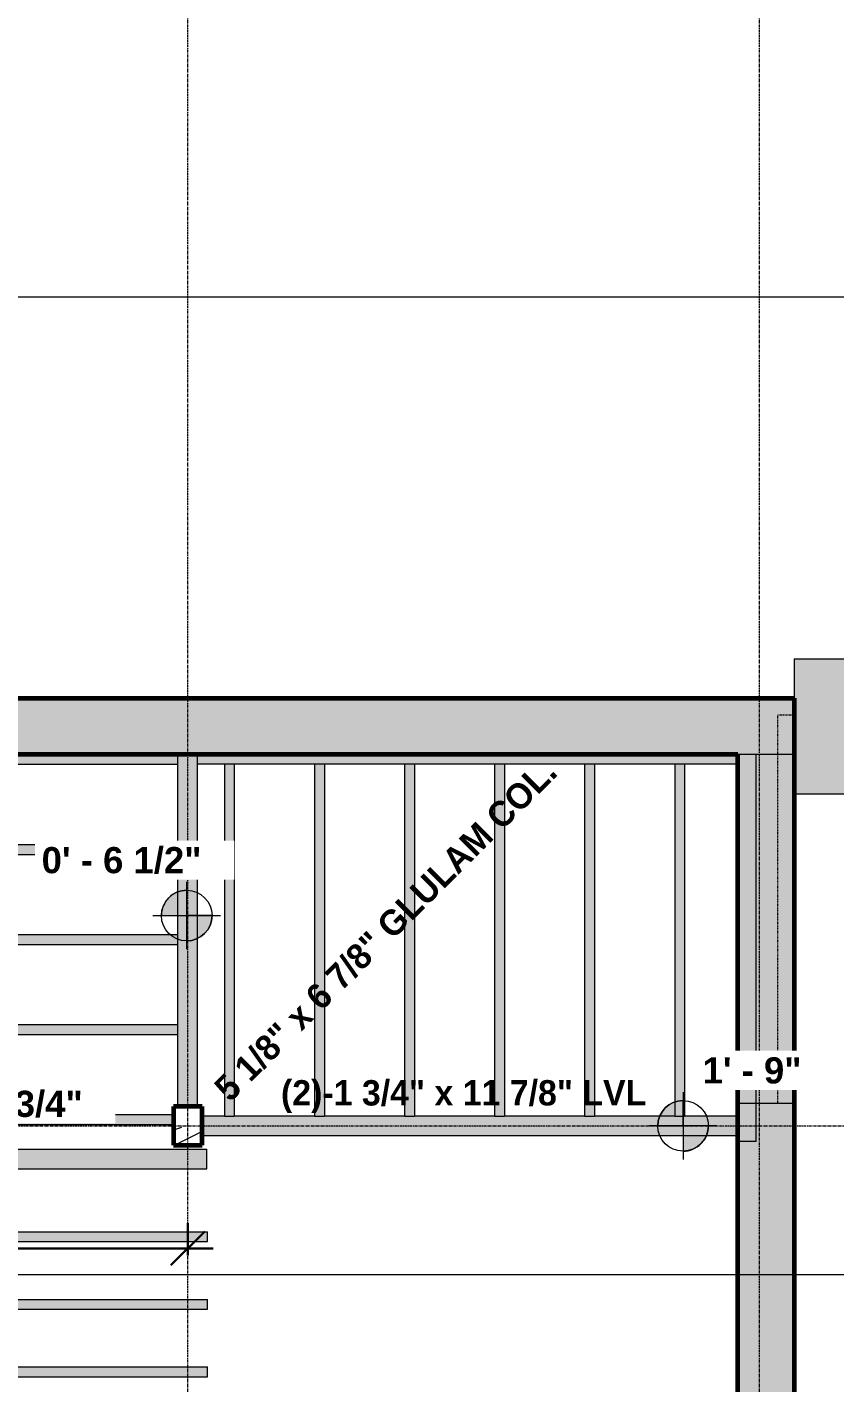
# Model space of a CAD drawing. Header units: inches. Extents: x -3252 to -1813, y 8136 to 9007.
# Drawn here: x -2461.9 to -2318.4, y 8580.9 to 8821.8 of the extents above; entities that cross this region are included whole.
import ezdxf

# ---------------------------------------------------------------- set-up
doc = ezdxf.new("R2010")
doc.units = ezdxf.units.IN
doc.header["$MEASUREMENT"] = 0
doc.linetypes.add('Dash 1_16_', pattern=[0.12499999999999999, 0.06249999999999999, -0.06249999999999999])
doc.linetypes.add('Grid Line 1_2_', pattern=[0.8749999999999999, 0.4999999999999999, -0.125, 0.125, -0.125])
for name, color, linetype, lineweight in [('A-ANNO-DIMS-1', 211, 'Continuous', 30), ('A-DETL-1', 90, 'Dash 1_16_', 9), ('C-BLDG-PADS', 91, 'Continuous', 9), ('G-ANNO-DIMS', 111, 'Continuous', 9), ('G-ANNO-SYMB', 111, 'Continuous', 9), ('S-BEAM', 12, 'Continuous', 9), ('S-BEAM-1', 143, 'Continuous', 9), ('S-BEAM-2', 63, 'Continuous', 9), ('S-BEAM-IDEN', 2, 'Continuous', 9), ('S-COLS', 52, 'Continuous', 9), ('S-COLS-2', 7, 'Continuous', 9), ('S-COLS-3', 52, 'Continuous', 60), ('S-COLS-IDEN', 171, 'Continuous', 9), ('S-FNDN', 32, 'Continuous', 18), ('S-FNDN-3', 32, 'Continuous', 60), ('S-GRID-1', 1, 'Grid Line 1_2_', 9)]:
    doc.layers.add(name, color=color, linetype=linetype, lineweight=lineweight)
for name, color, linetype, lineweight, transparency in [('C-BLDG-PADS-1', 91, 'Continuous', 9, 0.4), ('S-FNDN-1', 32, 'Continuous', 18, 0.4), ('S-FNDN-2', 235, 'Continuous', 18, 0.4)]:
    doc.layers.add(name, color=color, linetype=linetype, lineweight=lineweight, transparency=transparency)
doc.styles.add('Arial_B', font='arialbd.ttf', dxfattribs={"height": 4.642857142857141})
doc.styles.add('Century Gothic_B', font='GOTHICB.TTF', dxfattribs={"height": 4.499999999999999})
doc.dimstyles.new('OD__1_16__Tol__', dxfattribs={"dimscale": 12, "dimtxt": 4.698757213728865, "dimasz": 0.5, "dimexe": 0.375, "dimexo": 0.2500000000000001, "dimgap": 0.06250000000000001, "dimtad": 1, "dimdec": 4, "dimrnd": 0.0625, "dimzin": 3, "dimdsep": 46, "dimlunit": 4, "dimtxsty": 'Century Gothic_B', "dimblk1": 'OBLIQUE', "dimblk2": 'OBLIQUE', "dimsah": 1, "dimcen": 0.09, "dimdle": 0.375, "dimazin": 0, "dimtfac": 1, "dimtdec": 4, "dimtix": 1, "dimtmove": 0, "dimatfit": 3, "dimfxl": 1, "dimtvp": 1, "dimtfill": 1, "dimfrac": 2, "dimtolj": 1, "dimtzin": 0, "dimlwd": 30, "dimlwe": 30, "dimarcsym": 2})

# ---------------------------------------------------------------- blocks, each defined once
blk = doc.blocks.new('Timber-Column - 5 1_8_ x 6 7_8_ GLULAM COL_-1961224-FRAMING - 1ST FLOOR')
at = {"layer": 'S-COLS-2'}
h = blk.add_hatch(dxfattribs=at)
h.set_pattern_fill('FP_1', color=256, style=0, pattern_type=2)
h.set_pattern_definition([(216.87, (2436.535, -8618.573), (23.98977142872239, 15.99364285576162), [3.998, -35.986]), (206.565, (2441.333, -8620.972), (-7.997080657381741, -7.996619158077422), [8.941, -8.941]), (198.435, (2441.333, -8624.97), (-15.99384457876375, -7.997098260641131), [5.057999999999999, -20.23])])
h.paths.add_polyline_path([(-1.750000000004718, -3.437499999990137), (2.562499999996816, -3.437499999990137), (2.562499999996987, 3.437500000009919), (-2.562500000002444, 3.437500000009919), (-2.562500000002614, -3.437499999990137)], flags=0)
at = {"layer": 'S-COLS-3'}
for p, q in [((-2.562500000000005, 3.437499999999996), (-2.562500000000005, -3.4375)), ((2.562499999999993, 3.437499999999996), (-2.562500000000005, 3.437499999999996)), ((2.562499999999993, -3.4375), (2.562499999999993, 3.437499999999996)), ((-2.562500000000005, -3.4375), (2.562499999999993, -3.4375))]:
    blk.add_line(p, q, dxfattribs=at)
blk = doc.blocks.new('LVL-Laminated Veneer Lumber - _2_-1 3_4_ x 11 7_8_ LVL-1952792-FRAMING - 1ST FLOOR')
at = {"layer": 'S-BEAM-2'}
blk.add_hatch(color=256, dxfattribs=at).paths.add_polyline_path([(-12.42855369166784, -1.749999999999858), (46.81249999996322, -1.750000000014267), (46.81249999996407, 1.750000000009066), (-48.37499999996827, 1.750000000032258), (-48.37499999996913, -1.749999999991075), (-26.67855369166818, -1.749999999996362)], flags=0)
at = {"layer": 'S-BEAM'}
for p, q in [((-44.42855369166444, 1.750000000000173), (-48.37499999996574, 1.750000000000173)), ((-28.42855369166497, 1.750000000000173), (-42.67855369166447, 1.750000000000173)), ((-12.42855369166453, 1.750000000000173), (-26.67855369166498, 1.750000000000173)), ((3.571446308335275, 1.750000000000173), (-10.67855369166455, 1.750000000000173)), ((19.5714463083354, 1.750000000000173), (5.32144630833525, 1.750000000000173)), ((35.5714463083352, 1.750000000000173), (21.32144630833537, 1.750000000000173)), ((46.81249999996617, 1.750000000000173), (37.32144630833518, 1.750000000000173)), ((46.81249999996617, -1.749999999999959), (46.81249999996617, 1.750000000000173)), ((46.81249999996617, -1.749999999999959), (-48.37499999996574, -1.749999999999959))]:
    blk.add_line(p, q, dxfattribs=at)
blk = doc.blocks.new('LVL-Laminated Veneer Lumber - _2_-1 3_4_ x 11 7_8_ LVL-1959687-FRAMING - 1ST FLOOR')
at = {"layer": 'S-BEAM-2'}
h = blk.add_hatch(color=256, dxfattribs=at)
h.paths.add_polyline_path([(4.192031254346658, -1.749999999990223), (139.2499999999973, -1.749999999990052), (139.2499999999973, 1.750000000010601), (-52.75000000013917, 1.75000000001026), (-52.74000000014268, -1.749999999990393), (-32.13351294571512, -1.749999999990308)], flags=0)
h.paths.add_polyline_path([(-138.3750000000032, -1.749999999990479), (-58.00000000014216, -1.749999999990393), (-58.01000000014266, 1.75000000001026), (-138.3750000000032, 1.750000000010175)], flags=0)
at = {"layer": 'S-BEAM'}
for p, q in [((-138.3750000000001, 1.749999999999959), (-138.3750000000001, -1.750000000000173)), ((-138.3750000000001, 1.749999999999959), (-58.01000000013966, 1.749999999999959)), ((-52.7400000001397, 1.749999999999959), (139.25, 1.749999999999959)), ((139.25, -1.750000000000173), (139.25, 1.749999999999959)), ((-138.3750000000001, -1.750000000000173), (-58.00000000013645, -1.750000000000173)), ((-52.75000000013637, -1.750000000000173), (139.25, -1.750000000000173))]:
    blk.add_line(p, q, dxfattribs=at)
blk = doc.blocks.new('Plywood Web Joist - 11 7_8_ TJI110 _ 16_ O_C_-1967456-FRAMING - 1ST FLOOR')
at = {"layer": 'S-BEAM-1'}
h = blk.add_hatch(color=256, dxfattribs=at)
h.paths.add_polyline_path([(63.28125000009566, -0.874999999990166), (92.53125000009258, -0.874999999990166), (92.53125000009258, 0.8750000000060253), (51.09375000009822, 0.8750000000367207), (51.09375000009822, -0.8749999999902512), (53.28125000009521, -0.874999999990166)], flags=0)
h.paths.add_polyline_path([(-73.72726294561606, -0.8749999999904218), (-52.34374999998709, -0.8749999999904218), (-52.34374999998709, 0.8750000000098622), (-94.28125000009841, 0.875000000009777), (-94.28125000009841, -0.874999999990507), (-92.7187499999872, -0.874999999990507)], flags=0)
at = {"layer": 'S-BEAM'}
for p, q in [((-94.28125000009543, 0.8749999999999303), (-94.28125000009543, -0.8750000000000685)), ((-94.28125000009543, 0.8749999999999303), (-52.34374999998415, 0.8749999999999303)), ((-52.34374999998415, 0.8749999999999303), (26.53125000009733, 0.8749999999999303)), ((30.03125000009743, 0.8749999999999303), (48.90625000010061, 0.8749999999999303)), ((35.24936965457196, 0.8749999999999679), (48.90625000010061, 0.8749999999999679)), ((48.90625000010061, 0.8749999999999679), (51.0937500001008, 0.8749999999999679)), ((48.90625000010061, 0.8749999999999303), (51.0937500001008, 0.8749999999999303)), ((51.0937500001008, 0.8749999999999679), (53.28125000010088, 0.8749999999999679)), ((51.0937500001008, 0.8749999999999303), (53.28125000010088, 0.8749999999999303)), ((53.28125000010088, 0.8749999999999679), (63.28125000009839, 0.8749999999999679)), ((53.28125000010088, 0.8749999999999303), (92.53125000009531, 0.8749999999999303)), ((63.28125000009839, 0.8749999999999679), (92.53125000009531, 0.8749999999999679)), ((92.53125000009531, -0.8750000000000687), (92.53125000009531, 0.8749999999999302)), ((-94.28125000009543, -0.8750000000000687), (-52.34374999998415, -0.8750000000000687)), ((-52.34374999998415, -0.8750000000000687), (48.90625000010093, -0.8750000000000687)), ((48.90625000010093, -0.8750000000000687), (51.09375000010082, -0.8750000000000687)), ((51.09375000010082, -0.8750000000000687), (92.53125000009531, -0.8750000000000687))]:
    blk.add_line(p, q, dxfattribs=at)
blk = doc.blocks.new('Plywood Web Joist - 11 7_8_ TJI110 _ 16_ O_C_-V8-FRAMING - 1ST FLOOR')
at = {"layer": 'S-BEAM-1'}
blk.add_hatch(color=256, dxfattribs=at).paths.add_polyline_path([(51.09375000009822, -0.8749999999899954), (92.53125000009258, -0.8749999999899102), (92.53125000009258, 0.8750000000104591), (-94.28125000009841, 0.875000000010118), (-94.28125000009841, -0.8749999999902512), (48.90625000009867, -0.8749999999899954)], flags=0)
at = {"layer": 'S-BEAM'}
for p, q in [((-94.28125000009543, 0.8749999999999303), (-94.28125000009543, -0.8750000000000685)), ((-94.28125000009543, 0.8749999999999303), (92.53125000009531, 0.8749999999999303)), ((92.53125000009531, -0.8750000000000687), (92.53125000009531, 0.8749999999999302)), ((-94.28125000009543, -0.8750000000000687), (92.53125000009531, -0.8750000000000687))]:
    blk.add_line(p, q, dxfattribs=at)
blk = doc.blocks.new('Plywood Web Joist - 11 7_8_ TJI560 _ 12_ O_C_-2000426-FRAMING - 1ST FLOOR')
at = {"layer": 'S-BEAM-1'}
h = blk.add_hatch(color=256, dxfattribs=at)
h.paths.add_polyline_path([(4.129531254381333, -0.8749999999893133), (139.3124999999618, -0.8749999999891428), (139.3124999999618, 0.8750000000113117), (-52.8125000001045, 0.8750000000109707), (-52.8125000001045, -0.8749999999894839), (-32.19601294568044, -0.8749999999893986)], flags=0)
h.paths.add_polyline_path([(-138.4374999999685, -0.8749999999895691), (-58.06250000010748, -0.8749999999894839), (-58.06250000010748, 0.8750000000109707), (-138.4374999999685, 0.8750000000108854)], flags=0)
at = {"layer": 'S-BEAM'}
for p, q in [((-138.4374999999644, 0.8749999999999303), (-138.4374999999644, -0.8750000000000685)), ((-138.4374999999644, 0.8749999999999303), (-58.06250000010184, 0.8749999999999303)), ((-52.81250000010176, 0.8749999999999303), (139.3124999999645, 0.8749999999999303)), ((139.3124999999645, -0.8750000000000687), (139.3124999999645, 0.8749999999999302)), ((-138.4374999999644, -0.8750000000000687), (-58.06250000010201, -0.8750000000000687)), ((-52.81250000010192, -0.8750000000000687), (139.3124999999645, -0.8750000000000687))]:
    blk.add_line(p, q, dxfattribs=at)
blk = doc.blocks.new('LVL-Laminated Veneer Lumber - _2_-1 3_4_ x 11 7_8_ LVL-1952807-FRAMING - 1ST FLOOR')
at = {"layer": 'S-BEAM-2'}
blk.add_hatch(color=256, dxfattribs=at).paths.add_polyline_path([(-32.06249999999002, 1.750000000002671), (-32.06249999999002, -1.749999999997556), (30.49999999997874, -1.749999999997556), (30.49999999997874, 1.750000000002671), (-27.91838648618278, 1.750000000002671)], flags=0)
at = {"layer": 'S-BEAM'}
for p, q in [((-32.06250000000067, 1.749999999999959), (-19.25000000002732, 1.749999999999959)), ((-17.50000000002735, 1.749999999999959), (-3.250000000027196, 1.749999999999959)), ((-1.500000000027226, 1.749999999999959), (12.74999999997165, 1.749999999999959)), ((14.49999999997163, 1.749999999999959), (28.74999999997178, 1.749999999999959)), ((30.50000000000113, -1.750000000000173), (30.50000000000113, 1.749999999999959)), ((-32.06250000000067, -1.750000000000173), (30.50000000000113, -1.750000000000173))]:
    blk.add_line(p, q, dxfattribs=at)
blk = doc.blocks.new('LVL-Laminated Veneer Lumber - 1 3_4_x11 7_8_ LVL-2133004-FRAMING - 1ST FLOOR')
at = {"layer": 'S-BEAM-2'}
blk.add_hatch(color=256, dxfattribs=at).paths.add_polyline_path([(-49.18749999997043, -0.8749999999917007), (46.81249999996322, -0.8750000000150634), (46.81249999996373, 0.8749999999884607), (-49.18749999996992, 0.8750000000118233)], flags=0)
at = {"layer": 'S-BEAM'}
for p, q in [((-49.18749999996731, 0.8750000000001724), (-51.81249999996616, 0.8750000000001724)), ((46.81249999996617, 0.8750000000001724), (-49.18749999996731, 0.8750000000001724)), ((46.81249999996617, -0.8749999999999593), (46.81249999996617, 0.8750000000001724)), ((-44.42855369166493, -0.8749999999999593), (-49.18749999996764, -0.8749999999999593)), ((-28.42855369166544, -0.8749999999999593), (-42.67855369166496, -0.8749999999999593)), ((-12.428553691665, -0.8749999999999593), (-26.67855369166546, -0.8749999999999593)), ((3.571446308334795, -0.8749999999999593), (-10.67855369166503, -0.8749999999999593)), ((19.57144630833492, -0.8749999999999593), (5.32144630833477, -0.8749999999999593)), ((35.57144630833473, -0.8749999999999593), (21.3214463083349, -0.8749999999999593)), ((46.81249999996617, -0.8749999999999593), (37.3214463083347, -0.8749999999999593))]:
    blk.add_line(p, q, dxfattribs=at)
blk = doc.blocks.new('Plywood Web Joist - 11 7_8_ TJI110 _ 16_ O_C_-2133274-FRAMING - 1ST FLOOR')
at = {"layer": 'S-BEAM-1'}
blk.add_hatch(color=256, dxfattribs=at).paths.add_polyline_path([(92.5937500000944, -0.8749999999904218), (92.5937500000944, 0.8750000000098622), (-90.84375000011032, 0.8750000000095212), (-90.84375000011032, -0.8749999999907628), (-36.52671874555465, -0.8749999999905923)], flags=0)
at = {"layer": 'S-BEAM'}
for p, q in [((-90.84375000010742, 0.8749999999999303), (92.59375000009696, 0.8749999999999303)), ((-90.84375000010742, -0.8750000000000687), (92.59375000009696, -0.8750000000000687))]:
    blk.add_line(p, q, dxfattribs=at)
blk = doc.blocks.new('Plywood Web Joist - 11 7_8_ TJI110 _ 16_ O_C_-1967458-FRAMING - 1ST FLOOR')
at = {"layer": 'S-BEAM-1'}
blk.add_hatch(color=256, dxfattribs=at).paths.add_polyline_path([(30.81249999997001, 0.8749999999973282), (-31.68749999997356, 0.8749999999971577), (-31.68749999997356, -0.8750000000029557), (30.81249999997001, -0.8750000000027852)], flags=0)
at = {"layer": 'S-BEAM'}
for p, q in [((-31.68750000000204, 0.8749999999999303), (-31.68750000000204, -0.8750000000000685)), ((-31.68750000000204, 0.8749999999999303), (30.81250000000106, 0.8749999999999303)), ((30.81250000000106, -0.8750000000000687), (30.81250000000106, 0.8749999999999302)), ((-31.68750000000204, -0.8750000000000687), (30.81250000000106, -0.8750000000000687))]:
    blk.add_line(p, q, dxfattribs=at)
blk = doc.blocks.new('_Oblique')
at = {"color": 0, "linetype": 'ByBlock', "lineweight": -2}
blk.add_line((-0.5, -0.5), (0.5, 0.5), dxfattribs=at)
blk = doc.blocks.new('DIMBLOCK10-FRAMING - 1ST FLOOR')
at = {"layer": 'A-ANNO-DIMS-1', "color": 0, "lineweight": 30, "transparency": 16777216}
for p, q in [((-2624.586683847802, 8603.571276345458), (-2624.586683847802, 8609.313917032576)), ((-2433.336683847667, 8603.571276345458), (-2433.336683847667, 8609.313917032576)), ((-2428.836683847667, 8604.813917032576), (-2629.086683847802, 8604.813917032576))]:
    blk.add_line(p, q, dxfattribs=at)
at = {"layer": 'Defpoints', "color": 0, "transparency": 16777216}
for p in [(-2624.586683847802, 8604.813917032576), (-2624.586683847802, 8600.571276345458), (-2433.336683847667, 8600.571276345458)]:
    blk.add_point(p, dxfattribs=at)
at = {"layer": 'A-ANNO-DIMS-1', "color": 0, "lineweight": 30, "transparency": 16777216, "xscale": 5.999999999999999, "yscale": 5.999999999999999, "zscale": 5.999999999999999, "rotation": 180}
blk.add_blockref('_Oblique', (-2624.586683847802, 8604.813917032576), dxfattribs=at)
at = {"layer": 'A-ANNO-DIMS-1', "color": 0, "lineweight": 30, "transparency": 16777216, "xscale": 5.999999999999999, "yscale": 5.999999999999999, "zscale": 5.999999999999999}
blk.add_blockref('_Oblique', (-2433.336683847667, 8604.813917032576), dxfattribs=at)
at = {"layer": 'A-ANNO-DIMS-1', "color": 0, "transparency": 16777216, "insert": (-2528.961683847735, 8608.278906855501), "char_height": 4.499999999999999, "attachment_point": 5, "style": 'Century Gothic_B', "bg_fill": 3, "box_fill_scale": 1.25, "bg_fill_color": 256, "bg_fill_true_color": 13158600, "bg_fill_transparency": 0}
blk.add_mtext('\\A1;15\'-11 1/4"', dxfattribs=at)
blk = doc.blocks.new('Spot Elevations - Spot Elevation - Target Filled-1560264-FRAMING - 1ST FLOOR')
at = {"layer": 'G-ANNO-DIMS'}
h = blk.add_hatch(color=256, dxfattribs=at)
edge = h.paths.add_edge_path(flags=0)
edge.add_line((1.249000902703301e-16, 0), (-0.09374999999999985, 0))
edge.add_arc((5.724587470723462e-16, -3.434752482434078e-16), 0.09375000000000037, 90.00000000000063, 180.0000000000002, ccw=False)
edge.add_line((1.249000902703301e-16, 0.09375000000000007), (1.249000902703301e-16, 0))
h = blk.add_hatch(color=256, dxfattribs=at)
edge = h.paths.add_edge_path(flags=0)
edge.add_line((1.249000902703301e-16, 0), (0.09375000000000029, 0))
edge.add_arc((2.289834988289385e-16, 6.245004513516504e-17), 0.09374999999999996, 269.99999999999955, 359.99999999999966, ccw=False)
edge.add_line((1.249000902703301e-16, -0.09375), (1.249000902703301e-16, 0))
for p, q in [((-2.706168622523819e-16, 0.1243846875261664), (-2.706168622523819e-16, -0.125)), ((1.249000902703301e-16, 0), (1.249000902703301e-16, 0.09375000000000007)), ((0.1250000000000001, 7.067913962433002e-16), (-0.1249999999999998, 7.067913962433002e-16)), ((-0.09374999999999985, 0), (1.249000902703301e-16, 0)), ((1.249000902703301e-16, 0), (1.249000902703301e-16, -0.09375)), ((0.09375000000000029, 0), (1.249000902703301e-16, 0))]:
    blk.add_line(p, q, dxfattribs=at)
blk.add_circle((1.249000902703301e-16, 0), 0.09375000000000007, dxfattribs=at)
for centre, radius, start, end in [((5.724587470723462e-16, -3.434752482434078e-16), 0.09375000000000037, 90.00000000000026, 179.9999999999999), ((2.289834988289385e-16, 6.245004513516504e-17), 0.09374999999999996, 269.9999999999992, 359.9999999999993)]:
    blk.add_arc(centre, radius, start, end, dxfattribs=at)

msp = doc.modelspace()

# ---------------------------------------------------------------- hatches: boundary and pattern name
at = {"layer": 'C-BLDG-PADS-1'}
h = msp.add_hatch(color=256, dxfattribs=at)
h.paths.add_polyline_path([(-2434.211683847669, 8692.56938150537), (-2325.586683847736, 8692.56938150537), (-2325.586683847736, 8702.569381505367), (-2464.336683847667, 8702.569381505367), (-2464.336683847667, 8692.56938150537), (-2435.08668384767, 8692.56938150537)], flags=0)
h.paths.add_polyline_path([(-2419.71747579307, 8866.5693815054), (-2210.336683847668, 8866.569381505402), (-2210.336683847668, 8869.819381505398), (-2464.336683847667, 8869.819381505398), (-2464.336683847667, 8866.5693815054)], flags=0)
at = {"layer": 'S-FNDN'}
msp.add_hatch(color=256, dxfattribs=at).paths.add_polyline_path([(-2274.415298992823, 8685.569381505371), (-2210.336683847668, 8685.569381505371), (-2210.336683847668, 8709.56938150537), (-2325.586683847736, 8709.569381505373), (-2325.586683847736, 8685.569381505371), (-2282.336683847734, 8685.569381505371)], flags=0)
at = {"layer": 'S-FNDN-1'}
msp.add_hatch(color=256, dxfattribs=at).paths.add_polyline_path([(-2335.586683847736, 8408.569381505373), (-2325.586683847736, 8408.569381505373), (-2325.586683847736, 8692.56938150537), (-2335.586683847736, 8692.56938150537), (-2335.586683847736, 8630.569381505364), (-2332.336683847736, 8630.569381505364), (-2332.336683847736, 8623.819381505398), (-2335.586683847735, 8623.819381505398), (-2335.586683847736, 8425.694381505396)], flags=0)
at = {"layer": 'S-FNDN-2'}
msp.add_hatch(color=256, dxfattribs=at).paths.add_polyline_path([(-2335.586683847735, 8623.819381505398), (-2332.336683847736, 8623.819381505398), (-2332.336683847736, 8630.569381505364), (-2335.586683847736, 8630.569381505364), (-2335.586683847735, 8624.819381505398)], flags=0)

# ---------------------------------------------------------------- linework, layer by layer
at = {"layer": 'A-DETL-1'}
for p, q in [((-2325.586683847734, 8699.56938150536), (-2328.586683847733, 8699.56938150536)), ((-2328.586683847733, 8699.56938150536), (-2328.586683847733, 8692.569381505378)), ((-2328.586683847733, 8692.569381505378), (-2328.586683847733, 8630.569381505353))]:
    msp.add_line(p, q, dxfattribs=at)
at = {"layer": 'C-BLDG-PADS'}
msp.add_line((-2325.586683847734, 8692.569381505378), (-2332.336683847733, 8692.569381505362), dxfattribs=at)
at = {"layer": 'G-ANNO-SYMB'}
for p, q in [((-3223.118719306911, 8773.845860559639), (-1841.839291175781, 8773.845860559637)), ((-3223.118719306911, 8600.16698472336), (-1841.839291175782, 8600.166984723357))]:
    msp.add_line(p, q, dxfattribs=at)
at = {"layer": 'S-FNDN'}
for p, q in [((-2325.586683847734, 8709.569381505362), (-2325.586683847733, 8702.56938150539)), ((-2325.586683847734, 8709.569381505362), (-2059.336683847659, 8709.569381505358)), ((-2332.336683847733, 8692.569381505362), (-2335.586683847733, 8692.56938150539)), ((-2332.336683847733, 8623.819381505387), (-2332.336683847733, 8692.569381505362)), ((-2325.586683847734, 8685.569381505362), (-2035.336683847658, 8685.569381505362)), ((-2325.586683847733, 8630.569381505353), (-2335.586683847733, 8630.569381505353)), ((-2332.336683847733, 8623.819381505387), (-2335.586683847733, 8623.819381505387))]:
    msp.add_line(p, q, dxfattribs=at)
at = {"layer": 'S-FNDN-3'}
for p, q in [((-2464.336683847664, 8702.569381505393), (-2325.586683847733, 8702.56938150539)), ((-2325.586683847733, 8702.56938150539), (-2325.586683847734, 8398.569381505364)), ((-2335.586683847733, 8692.56938150539), (-2474.336683847662, 8692.569381505391)), ((-2335.586683847734, 8408.569381505364), (-2335.586683847733, 8692.569381505391))]:
    msp.add_line(p, q, dxfattribs=at)
at = {"layer": 'S-GRID-1'}
for p, q in [((-2433.336683847666, 8237.204345112257), (-2433.336683847667, 8982.869650829503)), ((-2331.774183847666, 8237.204345112257), (-2331.774183847667, 8982.869650829505)), ((-3194.570245953717, 8626.56938150539), (-1935.479173867047, 8626.569381505387))]:
    msp.add_line(p, q, dxfattribs=at)

# ---------------------------------------------------------------- block references
at = {"layer": 'G-ANNO-DIMS', "xscale": 47.99999999999997, "yscale": 47.99999999999997, "zscale": 47.99999999999997, "rotation": 180}
msp.add_blockref('Spot Elevations - Spot Elevation - Target Filled-1560264-FRAMING - 1ST FLOOR', (-2433.537046604991, 8663.936300683084), dxfattribs=at)
at = {"layer": 'G-ANNO-DIMS', "xscale": 47.99999999999997, "yscale": 47.99999999999997, "zscale": 47.99999999999997}
msp.add_blockref('Spot Elevations - Spot Elevation - Target Filled-1560264-FRAMING - 1ST FLOOR', (-2345.341201536723, 8626.582390780208), dxfattribs=at)
at = {"layer": 'S-BEAM'}
for name, p in [('Plywood Web Joist - 11 7_8_ TJI110 _ 16_ O_C_-1967456-FRAMING - 1ST FLOOR', (-2527.617933847762, 8691.694381505362)), ('LVL-Laminated Veneer Lumber - 1 3_4_x11 7_8_ LVL-2133004-FRAMING - 1ST FLOOR', (-2382.399183847699, 8691.694381505367)), ('Plywood Web Joist - 11 7_8_ TJI110 _ 16_ O_C_-V8-FRAMING - 1ST FLOOR', (-2527.617933847762, 8675.694381505362)), ('Plywood Web Joist - 11 7_8_ TJI110 _ 16_ O_C_-V8-FRAMING - 1ST FLOOR', (-2527.617933847762, 8659.694381505362)), ('Plywood Web Joist - 11 7_8_ TJI110 _ 16_ O_C_-V8-FRAMING - 1ST FLOOR', (-2527.617933847762, 8643.694381505364)), ('Plywood Web Joist - 11 7_8_ TJI110 _ 16_ O_C_-2133274-FRAMING - 1ST FLOOR', (-2528.492933847762, 8627.694381505364)), ('LVL-Laminated Veneer Lumber - _2_-1 3_4_ x 11 7_8_ LVL-1952792-FRAMING - 1ST FLOOR', (-2382.399183847699, 8626.5693815054)), ('LVL-Laminated Veneer Lumber - _2_-1 3_4_ x 11 7_8_ LVL-1959687-FRAMING - 1ST FLOOR', (-2569.211683847663, 8620.679381505386)), ('Plywood Web Joist - 11 7_8_ TJI560 _ 12_ O_C_-2000426-FRAMING - 1ST FLOOR', (-2569.149183847698, 8606.881881337627)), ('Plywood Web Joist - 11 7_8_ TJI560 _ 12_ O_C_-2000426-FRAMING - 1ST FLOOR', (-2569.149183847698, 8594.881881337627)), ('Plywood Web Joist - 11 7_8_ TJI560 _ 12_ O_C_-2000426-FRAMING - 1ST FLOOR', (-2569.149183847697, 8582.881881337627))]:
    msp.add_blockref(name, p, dxfattribs=at)
for name, p, rotation in [('LVL-Laminated Veneer Lumber - _2_-1 3_4_ x 11 7_8_ LVL-1952807-FRAMING - 1ST FLOOR', (-2433.336683847667, 8662.06938150539), 89.9999999999999), ('Plywood Web Joist - 11 7_8_ TJI110 _ 16_ O_C_-1967458-FRAMING - 1ST FLOOR', (-2425.952737539364, 8659.131881505373), 269.9999999999999), ('Plywood Web Joist - 11 7_8_ TJI110 _ 16_ O_C_-1967458-FRAMING - 1ST FLOOR', (-2409.952737539365, 8659.131881505378), 269.9999999999999), ('Plywood Web Joist - 11 7_8_ TJI110 _ 16_ O_C_-1967458-FRAMING - 1ST FLOOR', (-2393.952737539364, 8659.13188150538), 269.9999999999999), ('Plywood Web Joist - 11 7_8_ TJI110 _ 16_ O_C_-1967458-FRAMING - 1ST FLOOR', (-2377.952737539364, 8659.131881505386), 269.9999999999999), ('Plywood Web Joist - 11 7_8_ TJI110 _ 16_ O_C_-1967458-FRAMING - 1ST FLOOR', (-2361.952737539365, 8659.13188150539), 269.9999999999999), ('Plywood Web Joist - 11 7_8_ TJI110 _ 16_ O_C_-1967458-FRAMING - 1ST FLOOR', (-2345.952737539364, 8659.131881505391), 269.9999999999999)]:
    msp.add_blockref(name, p, dxfattribs=dict(at, rotation=rotation))
at = {"layer": 'S-COLS'}
msp.add_blockref('Timber-Column - 5 1_8_ x 6 7_8_ GLULAM COL_-1961224-FRAMING - 1ST FLOOR', (-2433.336683847665, 8626.569381505387), dxfattribs=at)

# ---------------------------------------------------------------- texts
at = {"layer": 'S-BEAM-IDEN', "insert": (-2416.778522936683, 8634.701208879804), "char_height": 4.499999999999996, "width": 83.62799999999993, "attachment_point": 1, "style": 'Century Gothic_B'}
msp.add_mtext('(2)-1 3/4" x 11 7/8" LVL', dxfattribs=at)
at = {"layer": 'S-COLS-IDEN', "insert": (-2429.012749150598, 8633.820394616887), "char_height": 4.499999999999996, "width": 104.8379999999999, "attachment_point": 1, "rotation": 45, "style": 'Century Gothic_B'}
msp.add_mtext('5 1/8" x 6 7/8" GLULAM COL.', dxfattribs=at)

# ---------------------------------------------------------------- next in the draw order: texts
at = {"layer": 'G-ANNO-DIMS', "char_height": 4.642857142857141, "attachment_point": 1, "line_spacing_factor": 0.9417779076525878, "style": 'Arial_B', "bg_fill": 3, "box_fill_scale": 1.25, "bg_fill_color": 256, "bg_fill_true_color": 13158600, "bg_fill_transparency": 0}
for s, insert, width in [('0\' - 6 1/2"', (-2459.310360808722, 8676.109546925882), 33.05595408895265), ('1\' - 9"', (-2341.880656343037, 8638.755637023005), 20.49469153515064), ('0\' - 5 3/4"', (-2480.407041299586, 8632.817647471837), 33.05595408895265)]:
    msp.add_mtext(s, dxfattribs=dict(at, insert=insert, width=width))

# ---------------------------------------------------------------- next in the draw order: dimensions: what is measured, and where the dimension line sits
at = {"layer": 'A-ANNO-DIMS-1'}
dim = msp.add_linear_dim(base=(-2624.586683847802, 8604.813917032576), p1=(-2433.336683847667, 8600.571276345458), p2=(-2624.586683847802, 8600.571276345458), dimstyle='OD__1_16__Tol__', override={"dimpost": '<>', "dimfxl": 191.2500000001355}, dxfattribs=at)
dim.commit()
dim.dimension.update_dxf_attribs({"geometry": 'DIMBLOCK10-FRAMING - 1ST FLOOR', "text_midpoint": (-2528.961683847735, 8608.278906855501)})

doc.saveas('drawing.dxf')
